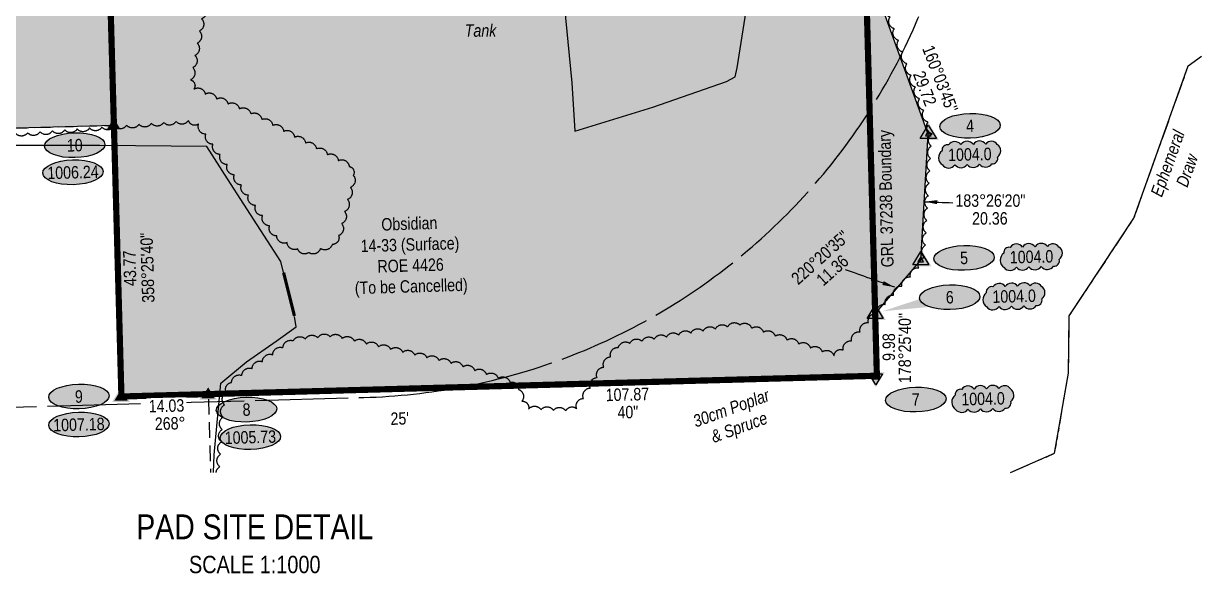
# Model space of a CAD drawing. Extents: x 647291 to 648963, y 5835206 to 5838613.
# Drawn here: x 648013 to 648963, y 5835206 to 5835649 of the extents above; entities that cross this region are included whole.
import ezdxf
from ezdxf.enums import TextEntityAlignment as Align

# ---------------------------------------------------------------- set-up
doc = ezdxf.new("R2010")
doc.units = 0
doc.header["$LTSCALE"] = 5
for name, pattern in [('0', [1, 1, 0]), ('CENTERLINEX3', [5, 2.5, -1, 0.5, -1]), ('foc-ACCESSROAD', [3.75, 2.5, -1.25]), ('foc-BUFFER', [16.75, 15, -1.75]), ('foc-TOPO-ephemeral', [6.25, 3.125, -0.625, 0.625, -0.625, 0.625, -0.625])]:
    doc.linetypes.add(name, pattern=pattern)
doc.layers.get('Defpoints').update_dxf_attribs({"color": 9})
for name, color, linetype in [('AS-FENCE', 48, 'foc-FENCE'), ('AUX-BUFFER', 7, 'foc-BUFFER'), ('C-WS', 13, 'foc-ACCESSROAD'), ('DETAIL-T', 7, 'Continuous'), ('F-WS', 190, 'foc-ACCESSROAD'), ('L-BD1', 253, 'Continuous'), ('L-MON', 1, 'Continuous'), ('P-ELEVATION', 7, 'Continuous'), ('P-PROPOSED', 10, 'Continuous'), ('P-PROPOSED-H', 21, 'Continuous'), ('T-BUSH', 110, '0'), ('T-BUSH-T', 110, 'Continuous'), ('T-DRAW', 143, 'foc-TOPO-ephemeral'), ('T-WATER-T', 170, 'Continuous')]:
    doc.layers.add(name, color=color, linetype=linetype)
doc.layers.add('AS-GENERAL', color=48, linetype='Continuous', lineweight=18)
doc.layers.add('F-WS-T', color=190, linetype='Continuous', lineweight=9)
doc.layers.add('AS-STRUCTURE-T', color=7, linetype='Continuous', true_color=0x454545)
doc.layers.add('AS-TRAPPER-T', color=7, linetype='Continuous', true_color=0xc26100)
doc.layers.add('AS-TRAPPER BOUNDARY', color=7, linetype='CENTERLINEX3', true_color=0xb85c00, transparency=0.6)
doc.styles.add('80', font='ARIALN.TTF', dxfattribs={"height": 10})
doc.styles.add('80CG', font='ARIALN.TTF', dxfattribs={"height": 10})
doc.styles.add('80L', font='ARIALN.TTF', dxfattribs={"height": 10})
doc.styles.add('foc-LtypeFont', font='ARIALN.TTF', dxfattribs={"height": 7.35})
doc.styles.get("Standard").update_dxf_attribs({"font": 'ARIALN.TTF'})
doc.linetypes.add('foc-FENCE', pattern='A,10,-1,["X",foc-LtypeFont,S=0.2,R=0,X=-0.625,Y=-0.75],-1.24', length=12.24)
doc.linetypes.add('foc-TOPO-flowdirection-NOLINE', pattern='A,0,[">",foc-LtypeFont,S=0.3,R=0,X=0,Y=-0.945],-20,[">",foc-LtypeFont,S=0.3,R=0,X=0,Y=-0.945],0', length=20)
doc.dimstyles.new('Compass 5 000', dxfattribs={"dimscale": 5, "dimtxt": 9, "dimasz": 2, "dimexe": 0.2, "dimexo": 0.0625, "dimgap": 0.5, "dimtad": 0, "dimtih": 1, "dimtoh": 1, "dimzin": 0, "dimdsep": 46, "dimtxsty": '80CG', "dimcen": 0.1, "dimse1": 1, "dimse2": 1, "dimclrd": 256, "dimclrt": 256, "dimaunit": 1, "dimadec": 4, "dimazin": 0, "dimtfac": 0.06, "dimtofl": 0, "dimtmove": 0, "dimatfit": 1, "dimfxl": 0.2, "dimtolj": 1, "dimtzin": 0, "dimlwd": -1, "dimarcsym": 0})

# ---------------------------------------------------------------- blocks, each defined once
blk = doc.blocks.new('STRIA')
blk.add_hatch(color=255).paths.add_polyline_path([(-0.04, 1.52), (-1.47, -0.87), (1.39, -0.87)])
blk = doc.blocks.new('STRIAA')
blk.add_blockref('STRIA', (0, 0))
blk = doc.blocks.new('STRIB')
at = {"color": 1}
blk.add_solid([(-1.12, -0.67), (-0.04, 1.13), (1.04, -0.67)], dxfattribs=at)
blk = doc.blocks.new('STRIBB')
blk.add_blockref('STRIB', (0, 0))
blk = doc.blocks.new('STRICC')
for name in ['STRIAA', 'STRIBB']:
    blk.add_blockref(name, (0, 0))
blk = doc.blocks.new('fdspike')
blk.add_blockref('STRICC', (0, 0))
blk = doc.blocks.new('TRIA')
blk.add_hatch(color=255).paths.add_polyline_path([(-0.04, 1.52), (-1.47, -0.87), (1.39, -0.87)])
blk = doc.blocks.new('Hybrid_EC')
at = {"color": 251}
for points in [[(-1.3, -0.74), (0, 1.42), (1.3, -0.74)], [(0.47, -0.26), (0, 0.53), (-0.47, -0.26)]]:
    blk.add_lwpolyline(points, close=True, dxfattribs=at)
at = {"layer": 'Defpoints'}
blk.add_circle((0, 0), 0.05, dxfattribs=at)
at = {"xscale": 1.2, "yscale": 1.2, "zscale": 1.2}
blk.add_blockref('TRIA', (0.05, 0.06), dxfattribs=at)
blk = doc.blocks.new('we')
at = {"layer": 'P-ELEVATION'}
h = blk.add_hatch(color=111, dxfattribs=at)
h.dxf.hatch_style = 1
edge = h.paths.add_edge_path()
edge.add_ellipse((0, 0), major_axis=(-24.38, 0), ratio=0.410256, start_angle=0, end_angle=360)
at = {"layer": 'P-ELEVATION', "color": 7, "flags": 128}
blk.add_lwpolyline([(0, 0, 12.5, 0, 0), (-12.42, -6.43, 0, 0, 0)], format="xyseb", dxfattribs=at)
at = {"layer": 'P-ELEVATION', "color": 7}
blk.add_ellipse((0, 0), major_axis=(-24.38, 0), ratio=0.410256, dxfattribs=at)
at = {"layer": 'P-ELEVATION', "style": '80'}
blk.add_attdef('ELEVATION', text='', height=10, dxfattribs=at).set_placement((0, 0), align=Align.MIDDLE_CENTER)
blk = doc.blocks.new('*U538')
at = {"layer": 'P-ELEVATION'}
h = blk.add_hatch(color=111, dxfattribs=at)
h.dxf.hatch_style = 1
edge = h.paths.add_edge_path()
edge.add_ellipse((0, 0), major_axis=(-24.38, 0), ratio=0.410256, start_angle=0, end_angle=360)
at = {"layer": 'P-ELEVATION', "color": 7, "flags": 128}
blk.add_lwpolyline([(0, 0, 12.5, 0, 0), (12.1, 3.05, 0, 0, 0)], format="xyseb", dxfattribs=at)
at = {"layer": 'P-ELEVATION', "color": 7}
blk.add_ellipse((0, 0), major_axis=(-24.38, 0), ratio=0.410256, dxfattribs=at)
at = {"layer": 'P-ELEVATION', "style": '80'}
blk.add_attdef('ELEVATION', text='', height=10, dxfattribs=at).set_placement((0, 0), align=Align.MIDDLE_CENTER)
blk = doc.blocks.new('*U539')
at = {"layer": 'P-ELEVATION'}
h = blk.add_hatch(color=111, dxfattribs=at)
h.dxf.hatch_style = 1
edge = h.paths.add_edge_path()
edge.add_ellipse((0, 0), major_axis=(-24.38, 0), ratio=0.410256, start_angle=0, end_angle=360)
at = {"layer": 'P-ELEVATION', "color": 7, "flags": 128}
blk.add_lwpolyline([(0, 0, 12.5, 0, 0), (0.5, 3.95, 0, 0, 0)], format="xyseb", dxfattribs=at)
at = {"layer": 'P-ELEVATION', "color": 7}
blk.add_ellipse((0, 0), major_axis=(-24.38, 0), ratio=0.410256, dxfattribs=at)
at = {"layer": 'P-ELEVATION', "style": '80'}
blk.add_attdef('ELEVATION', text='', height=10, dxfattribs=at).set_placement((0, 0), align=Align.MIDDLE_CENTER)
blk = doc.blocks.new('wa')
at = {"layer": 'P-ELEVATION'}
h = blk.add_hatch(color=111, dxfattribs=at)
h.dxf.hatch_style = 1
edge = h.paths.add_edge_path()
edge.add_arc((-17.35, -4.5), 6.1, 215, 325)
edge.add_arc((-7.35, -4.5), 6.1, 215, 325)
edge.add_arc((2.65, -4.5), 6.1, 215, 325)
edge.add_arc((12.65, -4.5), 6.1, 215, 325)
edge.add_arc((18.14, -3.7), 4.32, 263.43363, 373.43363)
edge.add_arc((18.85, 2.3), 6.1, 305, 415)
edge.add_arc((17.45, 4.39), 5.69, 30.69553, 140.69553)
edge.add_arc((8.05, 4.5), 6.1, 35, 145)
edge.add_arc((-1.95, 4.5), 6.1, 35, 145)
edge.add_arc((-11.95, 4.5), 6.1, 35, 145)
edge.add_arc((-18.04, 3.81), 4.33, 75.42608, 185.42608)
edge.add_arc((-18.36, -2.3), 6.96, 125, 235)
at = {"color": 240, "flags": 128}
blk.add_lwpolyline([(-22.35, -8, 0.520567), (-12.35, -8, 0.520567), (-2.35, -8, 0.520567), (7.65, -8, 0.520567), (17.65, -8, 0.520567), (22.35, -2.7, 0.520567), (22.35, 7.3, 0.520567), (13.05, 8, 0.520567), (3.05, 8, 0.520567), (-6.95, 8, 0.520567), (-16.95, 8, 0.520567), (-22.35, 3.4, 0.520567)], format="xyb", close=True, dxfattribs=at)
at = {"layer": 'P-ELEVATION', "color": 240, "flags": 128}
blk.add_lwpolyline([(0, 0, 12.5, 0, 0), (-12.42, -6.43, 0, 0, 0)], format="xyseb", dxfattribs=at)
at = {"layer": 'P-ELEVATION', "color": 240, "style": '80'}
blk.add_attdef('ELEVATION', text='', height=10, dxfattribs=at).set_placement((0, 0), align=Align.MIDDLE_CENTER)
blk = doc.blocks.new('*U542')
at = {"layer": 'P-ELEVATION'}
h = blk.add_hatch(color=111, dxfattribs=at)
h.dxf.hatch_style = 1
edge = h.paths.add_edge_path()
edge.add_ellipse((0, 0), major_axis=(-24.38, 0), ratio=0.410256, start_angle=0, end_angle=360)
at = {"layer": 'P-ELEVATION', "color": 7, "flags": 128}
blk.add_lwpolyline([(0, 0, 12.5, 0, 0), (-12.14, 0.33, 0, 0, 0)], format="xyseb", dxfattribs=at)
at = {"layer": 'P-ELEVATION', "color": 7}
blk.add_ellipse((0, 0), major_axis=(-24.38, 0), ratio=0.410256, dxfattribs=at)
at = {"layer": 'P-ELEVATION', "style": '80'}
blk.add_attdef('ELEVATION', text='', height=10, dxfattribs=at).set_placement((0, 0), align=Align.MIDDLE_CENTER)
blk = doc.blocks.new('*U543')
at = {"layer": 'P-ELEVATION'}
h = blk.add_hatch(color=111, dxfattribs=at)
h.dxf.hatch_style = 1
edge = h.paths.add_edge_path()
edge.add_ellipse((0, 0), major_axis=(-24.38, 0), ratio=0.410256, start_angle=0, end_angle=360)
at = {"layer": 'P-ELEVATION', "color": 7, "flags": 128}
blk.add_lwpolyline([(0, 0, 12.5, 0, 0), (-54.58, -9.86, 0, 0, 0)], format="xyseb", dxfattribs=at)
at = {"layer": 'P-ELEVATION', "color": 7}
blk.add_ellipse((0, 0), major_axis=(-24.38, 0), ratio=0.410256, dxfattribs=at)
at = {"layer": 'P-ELEVATION', "style": '80'}
blk.add_attdef('ELEVATION', text='', height=10, dxfattribs=at).set_placement((0, 0), align=Align.MIDDLE_CENTER)
blk = doc.blocks.new('*U544')
at = {"layer": 'P-ELEVATION'}
h = blk.add_hatch(color=111, dxfattribs=at)
h.dxf.hatch_style = 1
edge = h.paths.add_edge_path()
edge.add_ellipse((0, 0), major_axis=(-24.38, 0), ratio=0.410256, start_angle=0, end_angle=360)
at = {"layer": 'P-ELEVATION', "color": 7, "flags": 128}
blk.add_lwpolyline([(0, 0, 12.5, 0, 0), (-16.52, 1.23, 0, 0, 0)], format="xyseb", dxfattribs=at)
at = {"layer": 'P-ELEVATION', "color": 7}
blk.add_ellipse((0, 0), major_axis=(-24.38, 0), ratio=0.410256, dxfattribs=at)
at = {"layer": 'P-ELEVATION', "style": '80'}
blk.add_attdef('ELEVATION', text='', height=10, dxfattribs=at).set_placement((0, 0), align=Align.MIDDLE_CENTER)
blk = doc.blocks.new('*U530')
at = {"layer": 'P-ELEVATION'}
h = blk.add_hatch(color=111, dxfattribs=at)
h.dxf.hatch_style = 1
edge = h.paths.add_edge_path()
edge.add_ellipse((0, 0), major_axis=(-24.38, 0), ratio=0.410256, start_angle=0, end_angle=360)
at = {"layer": 'P-ELEVATION', "color": 7, "flags": 128}
blk.add_lwpolyline([(0, 0, 12.5, 0, 0), (-6.95, 2.53, 0, 0, 0)], format="xyseb", dxfattribs=at)
at = {"layer": 'P-ELEVATION', "color": 7}
blk.add_ellipse((0, 0), major_axis=(-24.38, 0), ratio=0.410256, dxfattribs=at)
at = {"layer": 'P-ELEVATION', "style": '80'}
blk.add_attdef('ELEVATION', text='', height=10, dxfattribs=at).set_placement((0, 0), align=Align.MIDDLE_CENTER)
blk = doc.blocks.new('*U531')
at = {"layer": 'P-ELEVATION'}
h = blk.add_hatch(color=111, dxfattribs=at)
h.dxf.hatch_style = 1
edge = h.paths.add_edge_path()
edge.add_ellipse((0, 0), major_axis=(-24.38, 0), ratio=0.410256, start_angle=0, end_angle=360)
at = {"layer": 'P-ELEVATION', "color": 7, "flags": 128}
blk.add_lwpolyline([(0, 0, 12.5, 0, 0), (8.38, -0.3, 0, 0, 0)], format="xyseb", dxfattribs=at)
at = {"layer": 'P-ELEVATION', "color": 7}
blk.add_ellipse((0, 0), major_axis=(-24.38, 0), ratio=0.410256, dxfattribs=at)
at = {"layer": 'P-ELEVATION', "style": '80'}
blk.add_attdef('ELEVATION', text='', height=10, dxfattribs=at).set_placement((0, 0), align=Align.MIDDLE_CENTER)
blk = doc.blocks.new('Hybrid_RC')
at = {"color": 13}
for points in [[(0.91, 0.33), (-0.17, -1.47), (-1.25, 0.33)], [(-0.17, 0.33), (0.37, -0.57), (-0.71, -0.57)]]:
    blk.add_lwpolyline(points, close=True, dxfattribs=at)
at = {"rotation": 180}
blk.add_blockref('TRIA', (-0.21, -0.34), dxfattribs=at)

msp = doc.modelspace()

# ---------------------------------------------------------------- hatches: boundary and pattern name
at = {"layer": 'P-PROPOSED-H'}
h = msp.add_hatch(color=256, dxfattribs=at)
h.dxf.hatch_style = 1
h.paths.add_polyline_path([(648377.861, 5836175.264), (647540.211, 5836152.278), (647556.665, 5835552.677), (648085.965, 5835567.202), (648091.966, 5835348.499), (648701.064, 5835365.214), (648699.696, 5835415.075), (648736.445, 5835458.342), (648742.55, 5835559.932), (648691.888, 5835699.592), (648684.347, 5835974.409), (648383.599, 5835966.156)])

# ---------------------------------------------------------------- linework, layer by layer
at = {"layer": 'AS-FENCE', "flags": 128}
msp.add_lwpolyline([(648455.155, 5835601.242), (648457.425, 5835562.197), (648520.48, 5835581.577), (648579.77, 5835602.387), (648586.835, 5835606.057), (648588.53, 5835613.162), (648602.565, 5835703.722), (648614.09, 5835785.467), (648624.08, 5835853.567), (648632.725, 5835916.617), (648573.95, 5835892.452), (648508.15, 5835863.912), (648434.38, 5835831.532), (648440.545, 5835750.152)], close=True, dxfattribs=at)
for points in [[(648222.775, 5835448.302), (648220.455, 5835457.227), (648190.665, 5835503.462), (648177.375, 5835523.937), (648160.805, 5835549.922), (648074.5, 5835550.692), (647978.37, 5835550.847), (647882.265, 5835551.157), (647762.275, 5835551.242), (647675.635, 5835551.157), (647582.915, 5835551.477), (647555.88, 5835550.902), (647558.655, 5835463.292), (647563.5, 5835348.812), (647565.858, 5835287.344)], [(648166.27, 5835287.344), (648166.87, 5835301.377), (648172.1, 5835359.277), (648192.815, 5835376.362), (648216.755, 5835393.057), (648232.82, 5835404.602), (648231.53, 5835413.022)]]:
    msp.add_lwpolyline(points, dxfattribs=at)
at = {"layer": 'AS-GENERAL', "const_width": 2.499, "flags": 128}
msp.add_lwpolyline([(648231.47, 5835413.417), (648222.755, 5835448.247)], dxfattribs=at)
at = {"layer": 'AS-TRAPPER BOUNDARY', "color": 52, "true_color": 0xbadd22, "const_width": 5, "flags": 128}
msp.add_lwpolyline([(648375.696, 5836256.872), (648383.599, 5835966.156), (648074.966, 5835955.067), (648085.904, 5835566.909), (648091.966, 5835348.499), (648701.064, 5835365.214), (648684.347, 5835974.409), (648484.132, 5835968.914), (648476.335, 5836257.787)], dxfattribs=at)
at = {"layer": 'AUX-BUFFER', "color": 251, "linetype": 'foc-BUFFER', "flags": 128}
msp.add_lwpolyline([(647519.716, 5836248.934, 0.750889), (647812.669, 5835334.682), (648287.353, 5835347.708, 0.724801), (648558.124, 5836258.381, 0.724801)], format="xyb", dxfattribs=at)
at = {"layer": 'C-WS', "flags": 128}
msp.add_lwpolyline([(648476.227, 5836256.981), (648484.132, 5835968.914), (648510.228, 5835968.883), (648684.347, 5835974.409), (648701.064, 5835365.214), (648162.085, 5835350.242), (648091.87, 5835348.497), (648085.965, 5835567.202), (648074.966, 5835955.067), (648383.599, 5835966.156), (648375.643, 5836256.066)], dxfattribs=at)
at = {"layer": 'F-WS', "flags": 128}
msp.add_lwpolyline([(647563.764, 5835287.344), (647556.695, 5835552.817), (648085.904, 5835566.909), (648091.87, 5835348.497), (648162.085, 5835350.242), (648163.77, 5835287.344)], dxfattribs=at)
at = {"layer": 'P-PROPOSED', "flags": 128}
msp.add_lwpolyline([(648377.861, 5836175.264), (647540.211, 5836152.278), (647556.665, 5835552.677), (648085.965, 5835567.202), (648091.966, 5835348.499), (648701.064, 5835365.214), (648699.696, 5835415.075), (648736.445, 5835458.342), (648742.55, 5835559.932), (648691.888, 5835699.592), (648684.347, 5835974.409), (648383.599, 5835966.156)], close=True, dxfattribs=at)
at = {"layer": 'T-BUSH', "flags": 128}
for points in [[(648168.318, 5835287.344, -0.2371127), (648171.237, 5835291.981, -0.5205671), (648171.912, 5835301.956, -0.5205671), (648172.586, 5835311.93, -0.5205671), (648173.26, 5835321.904, -0.5205671), (648173.934, 5835331.879, -0.5205671), (648175.157, 5835341.796, -0.5205671), (648176.566, 5835351.693, -0.5205671), (648180.754, 5835359.849, -0.5205671), (648189.045, 5835365.434, -0.5205671), (648197.337, 5835371.02, -0.5205671), (648205.628, 5835376.605, -0.5205671), (648213.92, 5835382.19, -0.5205671), (648222.211, 5835387.775, -0.5205671), (648230.502, 5835393.36, -0.5205671), (648240.281, 5835394.797, -0.5205671), (648250.232, 5835395.75, -0.5205671), (648260.184, 5835396.703, -0.5205671), (648269.981, 5835395.27, -0.5205671), (648279.728, 5835393.046, -0.5205671), (648289.475, 5835390.823, -0.5205671), (648299.222, 5835388.6, -0.5205671), (648308.968, 5835386.376, -0.5205671), (648318.715, 5835384.153, -0.5205671), (648328.462, 5835381.93, -0.5205671), (648338.209, 5835379.706, -0.5205671), (648347.955, 5835377.483, -0.5205671), (648357.702, 5835375.26, -0.5205671), (648367.29, 5835372.464, -0.5205671), (648376.786, 5835369.341, -0.5205671), (648386.283, 5835366.217, -0.5205671), (648395.78, 5835363.093, -0.5205671), (648405.276, 5835359.97, -0.5205671), (648412.071, 5835354.24, -0.5205671), (648414.848, 5835344.637, -0.5205671), (648420.253, 5835338.35, -0.5205671), (648430.237, 5835337.845, -0.5205671), (648440.222, 5835337.34, -0.5205671), (648450.206, 5835336.835, -0.5205671), (648459.032, 5835338.607, -0.5205671), (648464.5, 5835346.976, -0.5205671), (648469.969, 5835355.344, -0.5205671), (648475.438, 5835363.713, -0.5205671), (648480.906, 5835372.082, -0.5205671), (648486.375, 5835380.45, -0.5205671), (648492.601, 5835388.023, -0.5205671), (648501.854, 5835391.351, -0.5205671), (648511.714, 5835392.997, -0.5205671), (648521.575, 5835394.643, -0.5205671), (648531.436, 5835396.289, -0.5205671), (648541.296, 5835397.935, -0.5205671), (648551.157, 5835399.581, -0.5205671), (648561.018, 5835401.227, -0.5205671), (648570.878, 5835402.873, -0.5205671), (648580.739, 5835404.519, -0.5205671), (648590.6, 5835406.165, -0.5205671), (648600.119, 5835403.478, -0.5205671), (648609.599, 5835400.307, -0.5205671), (648619.08, 5835397.135, -0.5205671), (648628.561, 5835393.964, -0.5205671), (648638.041, 5835390.792, -0.5205671), (648647.522, 5835387.621, -0.5205671), (648657.003, 5835384.45, -0.5205671), (648666.484, 5835381.278, -0.5205671), (648673.953, 5835385.908, -0.5205671), (648680.717, 5835393.268, -0.5205671), (648687.482, 5835400.629, -0.5205671), (648694.246, 5835407.99, -0.5205671), (648701.011, 5835415.351, -0.5205671), (648707.775, 5835422.712, -0.5205671), (648714.54, 5835430.073, -0.5205671), (648721.304, 5835437.434, -0.5205671), (648728.069, 5835444.795, -0.5205671), (648734.833, 5835452.156, -0.5205671), (648739.572, 5835460.377, -0.5205671), (648740.171, 5835470.357, -0.5205671), (648740.771, 5835480.336, -0.5205671), (648741.371, 5835490.315, -0.5205671), (648741.97, 5835500.294, -0.5205671), (648742.57, 5835510.273, -0.5205671), (648743.17, 5835520.252, -0.5205671), (648743.769, 5835530.231, -0.5205671), (648744.369, 5835540.21, -0.5205671), (648744.969, 5835550.189, -0.5205671), (648745.569, 5835560.168, -0.5205671), (648742.256, 5835569.584, -0.5205671), (648738.863, 5835578.988, -0.5205671), (648735.471, 5835588.392, -0.5205671), (648732.078, 5835597.796, -0.5205671), (648728.686, 5835607.199, -0.5205671), (648725.293, 5835616.603, -0.5205671), (648721.901, 5835626.007, -0.5205671), (648718.508, 5835635.411, -0.5205671), (648715.116, 5835644.815, -0.5205671), (648711.723, 5835654.219, -0.5205671), (648708.331, 5835663.623, -0.5205671), (648704.938, 5835673.027, -0.5205671), (648701.545, 5835682.43, -0.5205671), (648699.024, 5835692.036, -0.5205671), (648697.942, 5835701.974, -0.5205671), (648696.859, 5835711.912, -0.5205671), (648695.776, 5835721.851, -0.5205671), (648694.694, 5835731.789, -0.5205671), (648694.022, 5835741.738, -0.5205671), (648694.603, 5835751.718, -0.5205671), (648695.184, 5835761.698, -0.5205671), (648695.765, 5835771.678, -0.5205671), (648696.346, 5835781.659, -0.5205671), (648696.927, 5835791.639, -0.5205671), (648697.508, 5835801.619, -0.5205671), (648698.089, 5835811.599, -0.5205671), (648698.67, 5835821.58, -0.5205671), (648699.251, 5835831.56, -0.5205671), (648699.832, 5835841.54, -0.5205671), (648698.028, 5835851.137, -0.5205671), (648694.348, 5835860.432, -0.5205671), (648690.668, 5835869.727, -0.5205671), (648686.989, 5835879.023, -0.5205671), (648683.309, 5835888.318, -0.5205671), (648679.629, 5835897.613, -0.5205671), (648675.95, 5835906.908, -0.5205671), (648672.698, 5835916.361, -0.5205671), (648669.486, 5835925.828, -0.5205671), (648666.274, 5835935.295, -0.5205671), (648663.062, 5835944.762, -0.5205671), (648659.851, 5835954.229, -0.5205671), (648656.639, 5835963.696, -0.5205671), (648651.933, 5835970.93, -0.5205671), (648641.956, 5835970.287, -0.5205671), (648631.98, 5835969.643, -0.5205671), (648622.006, 5835969.066, -0.5205671), (648612.081, 5835970.269, -0.5205671), (648602.157, 5835971.473, -0.5205671), (648592.232, 5835972.676, -0.5205671), (648582.308, 5835973.88, -0.5205671), (648572.384, 5835975.083, -0.5205671), (648562.459, 5835976.287, -0.5205671), (648552.535, 5835977.49, -0.5205671), (648542.61, 5835978.694, -0.5205671), (648532.686, 5835979.897, -0.5205671), (648522.761, 5835981.101, -0.5205671), (648512.837, 5835982.304, -0.5205671), (648507.036, 5835988.649, -0.5205671), (648503.706, 5835998.075, -0.5205671), (648500.376, 5836007.501, -0.5205671), (648497.046, 5836016.927, -0.5205671), (648493.716, 5836026.354, -0.5205671), (648490.386, 5836035.78, -0.5205671), (648487.056, 5836045.206, -0.5205671), (648483.726, 5836054.632, -0.5205671), (648480.396, 5836064.059, -0.5205671), (648477.067, 5836073.485, -0.5205671), (648473.737, 5836082.911, -0.5205671), (648470.407, 5836092.337, -0.5205671), (648467.077, 5836101.764, -0.5205671), (648463.747, 5836111.19, -0.5205671), (648461.834, 5836120.877, -0.5205671), (648461.59, 5836130.871, -0.5205671), (648461.345, 5836140.865, -0.5205671), (648461.101, 5836150.859, -0.5205671), (648460.857, 5836160.853, -0.5205671), (648460.612, 5836170.847, -0.5205671), (648460.368, 5836180.842, -0.5205671), (648460.123, 5836190.836, -0.5205671), (648459.879, 5836200.83, -0.5205671), (648459.635, 5836210.824, -0.5205671), (648459.37, 5836220.817, -0.5205671), (648459.034, 5836230.809, -0.5205671), (648458.697, 5836240.8, -0.5205671), (648458.361, 5836250.792, -0.2929222), (648455.653, 5836256.794)], [(648330.884, 5836139.539, -0.5205671), (648330.124, 5836129.571, -0.5205671), (648329.364, 5836119.603, -0.5205671), (648328.604, 5836109.634, -0.5205671), (648327.844, 5836099.666, -0.5205671), (648327.084, 5836089.698, -0.5205671), (648326.324, 5836079.73, -0.5205671), (648325.564, 5836069.762, -0.5205671), (648324.8, 5836059.794, -0.5205671), (648323.661, 5836049.862, -0.5205671), (648322.522, 5836039.93, -0.5205671), (648321.383, 5836029.998, -0.5205671), (648320.244, 5836020.066, -0.5205671), (648319.105, 5836010.134, -0.5205671), (648317.966, 5836000.202, -0.5205671), (648316.828, 5835990.27, -0.5205671), (648315.711, 5835980.335, -0.5205671), (648314.698, 5835970.39, -0.5205671), (648313.685, 5835960.444, -0.5205671), (648312.672, 5835950.498, -0.5205671), (648311.658, 5835940.553, -0.5205671), (648310.645, 5835930.607, -0.5205671), (648309.632, 5835920.661, -0.5205671), (648308.619, 5835910.716, -0.5205671), (648307.605, 5835900.77, -0.5205671), (648306.592, 5835890.824, -0.5205671), (648305.579, 5835880.879, -0.5205671), (648300.532, 5835883.934, -0.5205671), (648294.068, 5835891.56, -0.5205671), (648287.603, 5835899.185, -0.5205671), (648281.139, 5835906.811, -0.5205671), (648274.674, 5835914.437, -0.5205671), (648268.21, 5835922.062, -0.5205671), (648259.101, 5835925.995, -0.5205671), (648249.799, 5835929.657, -0.5205671), (648240.497, 5835933.32, -0.5205671), (648231.322, 5835933.375, -0.5205671), (648222.302, 5835929.066, -0.5205671), (648213.281, 5835924.756, -0.5205671), (648204.26, 5835920.446, -0.5205671), (648195.24, 5835916.137, -0.5205671), (648186.219, 5835911.827, -0.5205671), (648177.199, 5835907.518, -0.5205671), (648168.178, 5835903.208, -0.5205671), (648159.158, 5835898.899, -0.5205671), (648150.137, 5835894.589, -0.5205671), (648141.117, 5835890.28, -0.5205671), (648132.096, 5835885.97, -0.5205671), (648123.076, 5835881.661, -0.5205671), (648114.055, 5835877.351, -0.5205671), (648107.167, 5835871.847, -0.5205671), (648108.203, 5835861.904, -0.5205671), (648109.239, 5835851.96, -0.5205671), (648110.274, 5835842.017, -0.5205671), (648111.31, 5835832.074, -0.5205671), (648112.346, 5835822.13, -0.5205671), (648113.382, 5835812.187, -0.5205671), (648114.417, 5835802.244, -0.5205671), (648115.453, 5835792.3, -0.5205671), (648116.489, 5835782.357, -0.5205671), (648122.317, 5835775.216, -0.5205671), (648130.475, 5835769.438, -0.5205671), (648138.633, 5835763.66, -0.5205671), (648146.791, 5835757.882, -0.5205671), (648154.949, 5835752.103, -0.5205671), (648163.107, 5835746.325, -0.5205671), (648171.265, 5835740.547, -0.5205671), (648179.424, 5835734.769, -0.5205671), (648183.869, 5835727.86, -0.5205671), (648180.315, 5835718.516, -0.5205671), (648176.76, 5835709.172, -0.5205671), (648173.206, 5835699.828, -0.5205671), (648169.652, 5835690.484, -0.5205671), (648166.097, 5835681.14, -0.5205671), (648162.543, 5835671.797, -0.5205671), (648158.989, 5835662.453, -0.5205671), (648156.594, 5835652.786, -0.5205671), (648154.819, 5835642.948, -0.5205671), (648153.043, 5835633.11, -0.5205671), (648151.267, 5835623.272, -0.5205671), (648149.491, 5835613.434, -0.5205671), (648147.715, 5835603.596, -0.5205671), (648150.422, 5835596.155, -0.5205671), (648159.591, 5835592.17, -0.5205671), (648168.759, 5835588.184, -0.5205671), (648177.927, 5835584.199, -0.5205671), (648187.096, 5835580.214, -0.5205671), (648196.264, 5835576.228, -0.5205671), (648205.151, 5835571.663, -0.5205671), (648213.961, 5835566.937, -0.5205671), (648222.77, 5835562.21, -0.5205671), (648231.579, 5835557.483, -0.5205671), (648240.388, 5835552.757, -0.5205671), (648249.197, 5835548.03, -0.5205671), (648258.006, 5835543.304, -0.5205671), (648266.816, 5835538.577, -0.5205671), (648275.625, 5835533.85, -0.5205671), (648278.922, 5835526.663, -0.5205671), (648276.56, 5835516.949, -0.5205671), (648274.198, 5835507.235, -0.5205671), (648271.836, 5835497.521, -0.5205671), (648269.474, 5835487.807, -0.5205671), (648267.112, 5835478.093, -0.5205671), (648261.897, 5835470.983, -0.5205671), (648252.437, 5835467.75, -0.5205671), (648242.977, 5835464.516, -0.5205671), (648234.137, 5835467.406, -0.5205671), (648225.515, 5835472.467, -0.5205671), (648217.153, 5835477.807, -0.5205671), (648211.455, 5835486.022, -0.5205671), (648205.758, 5835494.236, -0.5205671), (648200.061, 5835502.451, -0.5205671), (648194.363, 5835510.666, -0.5205671), (648188.666, 5835518.881, -0.5205671), (648182.968, 5835527.095, -0.5205671), (648177.271, 5835535.31, -0.5205671), (648171.557, 5835543.513, -0.5205671), (648165.78, 5835551.672, -0.5205671), (648160.003, 5835559.831, -0.5205671), (648154.226, 5835567.99, -0.5205671), (648145.974, 5835570.883, -0.5205671), (648136.006, 5835570.125, -0.5205671), (648126.038, 5835569.366, -0.5205671), (648116.069, 5835568.608, -0.5205671), (648106.101, 5835567.849, -0.5205671), (648096.133, 5835567.091, -0.5205671), (648086.164, 5835566.332, -0.5205671), (648076.196, 5835565.574, -0.5205671), (648066.228, 5835564.815, -0.5205671), (648056.26, 5835564.057, -0.5205671), (648046.291, 5835563.298, -0.5205671), (648036.323, 5835562.54, -0.5205671), (648026.355, 5835561.781, -0.5205671), (648016.386, 5835561.023, -0.5205671), (648006.4, 5835560.87, -0.5205671), (647996.405, 5835561.043, -0.5205671), (647986.409, 5835561.215, -0.5205671), (647976.413, 5835561.388, -0.5205671), (647966.418, 5835561.56, -0.5205671), (647957.313, 5835564.675, -0.5205671), (647948.882, 5835570.024, -0.5205671), (647938.937, 5835571.041, -0.5205671), (647928.991, 5835572.057, -0.5205671), (647919.046, 5835573.074, -0.5205671), (647909.092, 5835573.338, -0.5205671), (647899.127, 5835572.543, -0.5205671), (647889.161, 5835571.748, -0.5205671), (647879.196, 5835570.953, -0.5205671), (647869.231, 5835570.158, -0.5205671), (647859.265, 5835569.363, -0.5205671), (647849.286, 5835568.775, -0.5205671), (647839.301, 5835568.284, -0.5205671), (647829.316, 5835567.793, -0.5205671), (647819.331, 5835567.303, -0.5205671), (647809.346, 5835566.812, -0.5205671), (647799.361, 5835566.321, -0.5205671), (647789.742, 5835567.694, -0.5205671), (647780.686, 5835571.928, -0.5205671), (647771.63, 5835576.162, -0.5205671), (647762.573, 5835580.395, -0.5205671), (647753.462, 5835584.248, -0.5205671), (647743.577, 5835582.756, -0.5205671), (647733.691, 5835581.264, -0.5205671), (647723.806, 5835579.771, -0.5205671), (647713.921, 5835578.279, -0.5205671), (647704.036, 5835576.787, -0.5205671), (647694.151, 5835575.295, -0.5205671), (647684.266, 5835573.802, -0.5205671), (647674.381, 5835572.31, -0.5205671), (647664.766, 5835569.64, -0.5205671), (647655.22, 5835566.671, -0.5205671), (647645.674, 5835563.702, -0.5205671), (647636.128, 5835560.733, -0.5205671), (647626.582, 5835557.764, -0.5205671), (647617.036, 5835554.795, -0.5205671), (647607.047, 5835555.166, -0.5205671), (647597.057, 5835555.545, -0.5205671), (647587.067, 5835555.924, -0.5205671), (647577.077, 5835556.303, -0.5205671), (647567.087, 5835556.682, -0.5205671), (647557.097, 5835557.061, -0.5205671), (647547.107, 5835557.44, -0.5205671), (647546.145, 5835548.917, -0.5205671), (647546.665, 5835538.933, -0.5205671), (647547.184, 5835528.949, -0.5205671), (647547.703, 5835518.966, -0.5205671), (647548.222, 5835508.982, -0.5205671), (647548.742, 5835498.999, -0.5205671), (647549.261, 5835489.015, -0.5205671), (647549.78, 5835479.031, -0.5205671), (647550.3, 5835469.048, -0.5205671), (647550.819, 5835459.064, -0.5205671), (647551.338, 5835449.081, -0.5205671), (647551.857, 5835439.097, -0.5205671), (647552.157, 5835429.112, -0.5205671), (647551.791, 5835419.121, -0.5205671), (647551.425, 5835409.131, -0.5205671), (647551.058, 5835399.14, -0.5205671), (647550.692, 5835389.15, -0.5205671), (647550.326, 5835379.16, -0.5205671), (647549.96, 5835369.169, -0.5205671), (647549.594, 5835359.179, -0.5205671), (647549.228, 5835349.188, -0.5205671), (647549.263, 5835339.202, -0.5205671), (647549.838, 5835329.222, -0.5205671), (647550.413, 5835319.241, -0.5205671), (647550.989, 5835309.261, -0.5205671), (647551.564, 5835299.28, -0.5205671), (647552.139, 5835289.299, -0.1151297), (647554.106, 5835287.344, -0.1151297)]]:
    msp.add_lwpolyline(points, format="xyb", dxfattribs=at)
at = {"layer": 'T-DRAW', "flags": 128}
msp.add_lwpolyline([(648808.836, 5835287.321), (648844.369, 5835302.718), (648855.621, 5835367.27), (648856.213, 5835413.462), (648908.328, 5835492.227), (648952.152, 5835614.815), (648962.763, 5835622.569)], dxfattribs=at)
at = {"layer": 'T-DRAW', "linetype": 'foc-TOPO-flowdirection-NOLINE', "flags": 128}
msp.add_lwpolyline([(648808.836, 5835287.321), (648844.369, 5835302.718), (648855.621, 5835367.27), (648856.213, 5835413.462), (648908.328, 5835492.227), (648952.152, 5835614.815), (648962.763, 5835622.569)], dxfattribs=at)

# ---------------------------------------------------------------- block references
at = {"layer": 'L-MON', "color": 2, "xscale": 4.998555499999966, "yscale": 4.998555499999966, "zscale": 4.998555499999966}
for p in [(648085.965, 5835567.202), (648091.87, 5835348.497), (648162.085, 5835350.242)]:
    msp.add_blockref('fdspike', p, dxfattribs=at)
at = {"layer": 'L-MON', "xscale": 4.998555499999966, "yscale": 4.998555499999966, "zscale": 4.998555499999966}
for name, p in [('Hybrid_EC', (648742.55, 5835559.932)), ('Hybrid_EC', (648736.445, 5835458.342)), ('Hybrid_EC', (648699.696, 5835415.075)), ('Hybrid_RC', (648701.064, 5835365.214))]:
    msp.add_blockref(name, p, dxfattribs=at)
at = {"layer": 'L-MON', "color": 1, "xscale": 0.9997111, "yscale": 0.9997111, "zscale": 0.9997111}
for name, p, rotation, values in [('*U542', (648776.244, 5835566.593), 1.571910803233727, {'ELEVATION': '4'}), ('*U531', (648054.324, 5835550.918), 1.571910803233727, {'ELEVATION': '10'}), ('wa', (648776.02, 5835543.571), 1.423635411936611, {'ELEVATION': '1004.0'}), ('we', (648052.901, 5835529.108), 1.571910803233727, {'ELEVATION': '1006.24'}), ('*U544', (648771.383, 5835460.143), 1.571910803233727, {'ELEVATION': '5'}), ('wa', (648825.755, 5835461.082), 1.423635411936611, {'ELEVATION': '1004.0'}), ('*U543', (648759.832, 5835428.475), 1.571910803233727, {'ELEVATION': '6'}), ('wa', (648811.737, 5835429.307), 1.423635411936611, {'ELEVATION': '1004.0'}), ('*U538', (648057.668, 5835348.497), 1.571910803233727, {'ELEVATION': '9'}), ('*U539', (648732.48, 5835346.021), 1.571910803233727, {'ELEVATION': '7'}), ('wa', (648786.676, 5835346.693), 1.423635411936611, {'ELEVATION': '1004.0'}), ('*U530', (648192.841, 5835337.948), 1.571910803233727, {'ELEVATION': '8'}), ('we', (648057.668, 5835325.934), 1.571910803233727, {'ELEVATION': '1007.18'}), ('we', (648195.945, 5835315.747), 1.571910803233727, {'ELEVATION': '1005.73'})]:
    msp.add_blockref(name, p, dxfattribs=dict(at, rotation=rotation)).add_auto_attribs(values)

# ---------------------------------------------------------------- texts
at = {"layer": 'AS-STRUCTURE-T', "insert": (648369.261, 5835648.332), "char_height": 9.99711, "attachment_point": 1, "style": '80L'}
msp.add_mtext_dynamic_manual_height_columns('\\pi-0.47125;{\\fArial Narrow|b0|i1|c0|p34;Tank}', width=23.70932, gutter_width=50, heights=[0], dxfattribs=at)
at = {"layer": 'AS-TRAPPER-T', "color": 52, "true_color": 0xbadd22, "style": '80L'}
msp.add_text('GRL 37238 Boundary', height=9.99126, rotation=91.329994, dxfattribs=at).set_placement((648714.626, 5835452.679))
at = {"layer": 'DETAIL-T', "color": 3, "insert": (648199.45, 5835229.736), "char_height": 20, "width": 190.30914, "attachment_point": 5, "style": '80CG'}
msp.add_mtext('PAD SITE DETAIL\\P{\\H0.7x;SCALE 1:1000}', dxfattribs=at)
at = {"layer": 'F-WS-T', "insert": (648323.935, 5835492.795), "char_height": 9.99711, "width": 180.85715, "attachment_point": 2, "rotation": 1.739395, "line_spacing_factor": 1.010641, "style": '80CG'}
msp.add_mtext('Obsidian \\P14-33 (Surface) \\PROE 4426\\P(To be Cancelled)', dxfattribs=at)
at = {"layer": 'L-BD1'}
for s, rotation, p in [('160°03\'45"', 290.921118, (648752.156, 5835604.415)), ('29.72', 290.921118, (648739.762, 5835596.671)), ('358°25\'40"', 91.571911, (648112.889, 5835452.245)), ('43.77', 91.571911, (648098.649, 5835451.855)), ('178°25\'40"', 90, (648723.539, 5835387.524)), ('9.98', 90, (648710.688, 5835388.31)), ('107.87', 1.571911, (648499.916, 5835350.155)), ('40"', 1.571911, (648500.307, 5835335.915)), ('268°', 1.571911, (648131.243, 5835326.832)), ("25'", 1.571911, (648316.386, 5835330.787))]:
    msp.add_text(s, height=9.9971, rotation=rotation, dxfattribs=at).set_placement(p, align=Align.MIDDLE_CENTER)
at = {"layer": 'L-BD1', "insert": (648735.749, 5835511.343), "char_height": 9.99711, "width": 111.9821, "attachment_point": 1, "line_spacing_factor": 0.860679}
msp.add_mtext('\\pi28.65925;183°26\'20"\\P\\pi42.09329;20.36', dxfattribs=at)
at = {"layer": 'L-BD1', "insert": (648630.826, 5835445.311), "char_height": 9.99711, "width": 55.99105, "attachment_point": 1, "rotation": 41.754469, "line_spacing_factor": 0.855}
msp.add_mtext('\\pi0.21024;220°20\'35"\\P\\pi14.55125;11.36', dxfattribs=at)
at = {"layer": 'T-BUSH-T', "insert": (648551.332, 5835332.73), "char_height": 9.99711, "attachment_point": 1, "rotation": 20, "style": '80L'}
msp.add_mtext_dynamic_manual_height_columns('\\pi0.37312;{\\fArial Narrow|b0|i1|c0|p34;30cm Poplar\\P\\pi9.73945;& Spruce}', width=65.40696, gutter_width=50, heights=[0], dxfattribs=at)
at = {"layer": 'T-WATER-T', "insert": (648921.346, 5835511.662), "char_height": 9.99711, "attachment_point": 1, "rotation": 70.328644, "style": '80L'}
msp.add_mtext_dynamic_manual_height_columns('\\pi0.31721;{\\fArial Narrow|b0|i1|c0|p34;Ephemeral \\P\\pi14.57298;Draw}', width=55.97995, gutter_width=125, heights=[0], dxfattribs=at)

# ---------------------------------------------------------------- leaders
at = {"layer": 'L-BD1', "path_type": 1}
for points in [[(648739.673, 5835505.439), (648762.291, 5835504.571)], [(648715.462, 5835436.557), (648675.683, 5835450.666)]]:
    msp.add_leader(points, dimstyle='Compass 5 000', override={"dimgap": 0.5, "dimtad": 0}, dxfattribs=at)

# ---------------------------------------------------------------- next in the draw order: texts
at = {"layer": 'L-BD1', "insert": (648128.147, 5835345.999), "char_height": 9.9971, "width": 29.36753, "attachment_point": 2, "rotation": 1.571911, "bg_fill": 3, "box_fill_scale": 1.15, "bg_fill_color": 256, "bg_fill_true_color": 256, "bg_fill_transparency": 0}
msp.add_mtext('14.03', dxfattribs=at)

doc.saveas('drawing.dxf')
